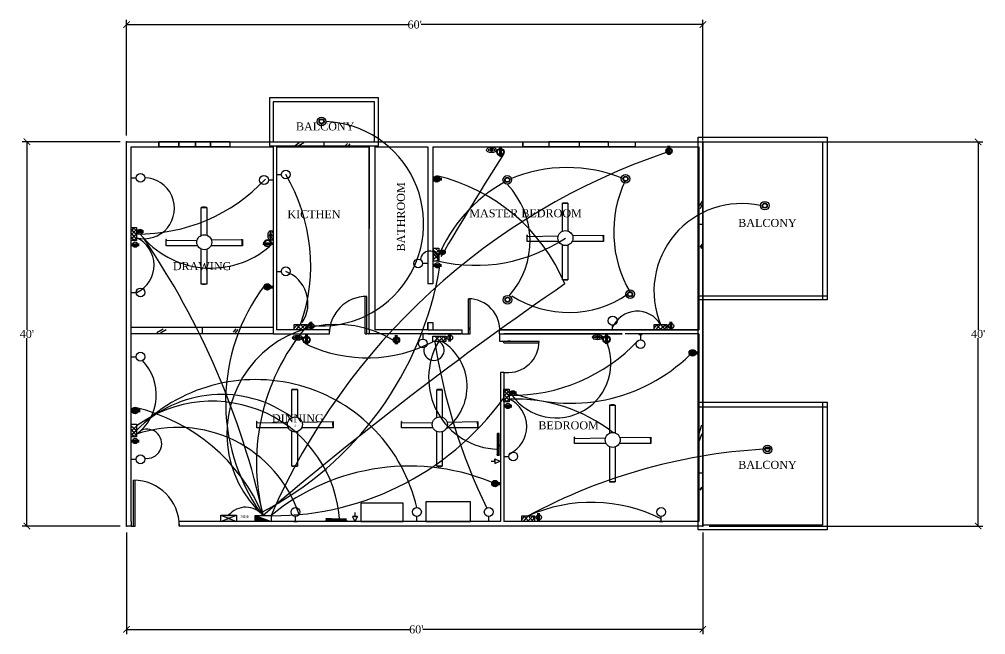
# Model space of a CAD drawing. Header units: inches. Extents: x -864 to 7238, y 1071 to 2315.
# Drawn here: x 4173 to 5380, y 1071 to 1840 of the extents above; entities that cross this region are included whole.
import ezdxf

# ---------------------------------------------------------------- set-up
doc = ezdxf.new("R2010")
doc.units = ezdxf.units.IN
for name, color, linetype in [('AC', 52, 'Continuous'), ('AS', 11, 'Continuous'), ('BP', 6, 'Continuous'), ('CL', 20, 'Continuous'), ('Door', 201, 'Continuous'), ('MDB', 1, 'Continuous'), ('MY ROOM', 131, 'Continuous'), ('PB', 170, 'Continuous'), ('PS', 22, 'Continuous'), ('QS', 20, 'Continuous'), ('SB', 5, 'Continuous'), ('SDB', 14, 'Continuous'), ('TL', 6, 'Continuous'), ('TS', 21, 'Continuous'), ('Wall', 2, 'Continuous'), ('Window', 90, 'Continuous'), ('WL', 130, 'Continuous')]:
    doc.layers.add(name, color=color, linetype=linetype)
doc.layers.add('Label', color=7, linetype='Continuous', plot=False)
doc.styles.get("Standard").update_dxf_attribs({"font": 'times.ttf'})
doc.dimstyles.new('ISO-25$0', dxfattribs={"dimtxt": 10, "dimasz": 8, "dimexe": 6, "dimexo": 8, "dimgap": 0.09, "dimtad": 0, "dimtih": 1, "dimtoh": 1, "dimdec": 0, "dimzin": 0, "dimlunit": 3, "dimtxsty": 'Standard', "dimblk": 'ARCHTICK', "dimcen": 5.09, "dimadec": 0, "dimazin": 0, "dimtfac": 1, "dimtdec": 0, "dimtmove": 0, "dimatfit": 3, "dimldrblk": 'ARCHTICK', "dimfxl": 1, "dimarcsym": 0})

# ---------------------------------------------------------------- blocks, each defined once
blk = doc.blocks.new('_ArchTick')
at = {"color": 0, "linetype": 'ByBlock', "const_width": 0.15}
blk.add_lwpolyline([(-0.5, -0.5), (0.5, 0.5)], dxfattribs=at)
blk = doc.blocks.new('*D71')
at = {"color": 0, "lineweight": -2}
for p, q in [((4306.7, 1694.8), (4306.7, 1839.3)), ((5026.7, 1688.6), (5026.7, 1839.3)), ((4306.7, 1833.3), (4658.5, 1833.3)), ((5026.7, 1833.3), (4674.9, 1833.3))]:
    blk.add_line(p, q, dxfattribs=at)
at = {"layer": 'Label', "color": 0}
for p in [(5026.7, 1833.3), (4306.7, 1686.8), (5026.7, 1680.6)]:
    blk.add_point(p, dxfattribs=at)
at = {"color": 0, "lineweight": -2, "xscale": 8, "yscale": 8, "zscale": 8, "rotation": 180}
blk.add_blockref('_ArchTick', (4306.7, 1833.3), dxfattribs=at)
at = {"color": 0, "lineweight": -2, "xscale": 8, "yscale": 8, "zscale": 8}
blk.add_blockref('_ArchTick', (5026.7, 1833.3), dxfattribs=at)
at = {"color": 0, "insert": (4666.7, 1833.3), "char_height": 10, "attachment_point": 5}
blk.add_mtext("60'", dxfattribs=at)
blk = doc.blocks.new('*D72')
at = {"color": 0, "lineweight": -2}
for p, q in [((4298.7, 1686.8), (4176.2, 1686.8)), ((4182.2, 1686.8), (4182.2, 1451.9)), ((4182.2, 1206.8), (4182.2, 1441.6)), ((4298.7, 1206.8), (4176.2, 1206.8))]:
    blk.add_line(p, q, dxfattribs=at)
at = {"layer": 'Label', "color": 0}
for p in [(4306.7, 1686.8), (4182.2, 1206.8), (4306.7, 1206.8)]:
    blk.add_point(p, dxfattribs=at)
at = {"color": 0, "lineweight": -2, "xscale": 8, "yscale": 8, "zscale": 8}
for p, rotation in [((4182.2, 1686.8), 90), ((4182.2, 1206.8), 270)]:
    blk.add_blockref('_ArchTick', p, dxfattribs=dict(at, rotation=rotation))
at = {"color": 0, "insert": (4182.2, 1446.8), "char_height": 10, "attachment_point": 5}
blk.add_mtext("40'", dxfattribs=at)
blk = doc.blocks.new('*D73')
at = {"color": 0, "lineweight": -2}
for p, q in [((4306.7, 1198.8), (4306.7, 1071.7)), ((5026.7, 1198.8), (5026.7, 1071.7)), ((4306.7, 1077.7), (4660.5, 1077.7)), ((5026.7, 1077.7), (4676.8, 1077.7))]:
    blk.add_line(p, q, dxfattribs=at)
at = {"layer": 'Label', "color": 0}
for p in [(4306.7, 1206.8), (5026.7, 1206.8), (5026.7, 1077.7)]:
    blk.add_point(p, dxfattribs=at)
at = {"color": 0, "lineweight": -2, "xscale": 8, "yscale": 8, "zscale": 8, "rotation": 180}
blk.add_blockref('_ArchTick', (4306.7, 1077.7), dxfattribs=at)
at = {"color": 0, "lineweight": -2, "xscale": 8, "yscale": 8, "zscale": 8}
blk.add_blockref('_ArchTick', (5026.7, 1077.7), dxfattribs=at)
at = {"color": 0, "insert": (4668.7, 1077.7), "char_height": 10, "attachment_point": 5}
blk.add_mtext("60'", dxfattribs=at)
blk = doc.blocks.new('*D74')
at = {"color": 0, "lineweight": -2}
for p, q in [((5034.7, 1686.8), (5376.6, 1686.8)), ((5370.6, 1686.8), (5370.6, 1451.9)), ((5370.6, 1206.8), (5370.6, 1441.6)), ((5034.7, 1206.8), (5376.6, 1206.8))]:
    blk.add_line(p, q, dxfattribs=at)
at = {"layer": 'Label', "color": 0}
for p in [(5026.7, 1686.8), (5026.7, 1206.8), (5370.6, 1206.8)]:
    blk.add_point(p, dxfattribs=at)
at = {"color": 0, "lineweight": -2, "xscale": 8, "yscale": 8, "zscale": 8}
for p, rotation in [((5370.6, 1686.8), 90), ((5370.6, 1206.8), 270)]:
    blk.add_blockref('_ArchTick', p, dxfattribs=dict(at, rotation=rotation))
at = {"color": 0, "insert": (5370.6, 1446.8), "char_height": 10, "attachment_point": 5}
blk.add_mtext("40'", dxfattribs=at)
blk = doc.blocks.new('Fan')
for points in [[(5689.8, 1561.8), (5689.8, 1596.7), (5696.7, 1596.7), (5696.7, 1562.1)], [(5685.3, 1548.9), (5645.9, 1548.9), (5645.9, 1555.2), (5684.5, 1555.8)], [(5702.5, 1556.2), (5741.2, 1556.8), (5741.2, 1548.9), (5701.9, 1548.9)], [(5696.7, 1544.4), (5696.7, 1501), (5689.8, 1501), (5689.8, 1544.6)]]:
    blk.add_lwpolyline(points)
blk.add_lwpolyline([(5645.9, 1556.8), (5645.5, 1556.8), (5645.5, 1553.5), (5645.9, 1553.5)], close=True)
blk.add_circle((5693.6, 1553.2), 9.38)
for start, end in [(85.9088, 94.0912), (170.4558, 174.4222), (360, 9.5303), (265.9088, 274.0912)]:
    blk.add_arc((5693.2, 1548.9), 48, start, end)

msp = doc.modelspace()

# ---------------------------------------------------------------- hatches: boundary and pattern name
at = {"layer": 'CL'}
h = msp.add_hatch(color=256, dxfattribs=at)
h.paths.add_polyline_path([(4553.4, 1712.3, 1), (4547.2, 1712.3, 1)])
h.paths.add_polyline_path([(4552.8, 1712.3, 1), (4547.8, 1712.3, 1)], flags=16)
h = msp.add_hatch(color=256, dxfattribs=at)
h.paths.add_polyline_path([(4785.5, 1639.2, 1), (4779.2, 1639.2, 1)])
h.paths.add_polyline_path([(4784.9, 1639.2, 1), (4779.8, 1639.2, 1)], flags=16)
h = msp.add_hatch(color=256, dxfattribs=at)
h.paths.add_polyline_path([(4927.1, 1640.6, 1), (4933.4, 1640.6, 1)])
h.paths.add_polyline_path([(4932.8, 1640.6, -1), (4927.7, 1640.6, -1)], flags=16)
h = msp.add_hatch(color=256, dxfattribs=at)
h.paths.add_polyline_path([(5107.2, 1607.1, 1), (5100.9, 1607.1, 1)])
h.paths.add_polyline_path([(5106.6, 1607.1, 1), (5101.5, 1607.1, 1)], flags=16)
h = msp.add_hatch(color=256, dxfattribs=at)
h.paths.add_polyline_path([(4938.9, 1496.4, 1), (4932.7, 1496.4, 1)])
h.paths.add_polyline_path([(4938.3, 1496.4, 1), (4933.3, 1496.4, 1)], flags=16)
h = msp.add_hatch(color=256, dxfattribs=at)
h.paths.add_polyline_path([(4785.8, 1489.6, 1), (4779.6, 1489.6, 1)])
h.paths.add_polyline_path([(4785.2, 1489.6, 1), (4780.2, 1489.6, 1)], flags=16)
h = msp.add_hatch(color=256, dxfattribs=at)
h.paths.add_polyline_path([(5104.1, 1302.6, 1), (5110.4, 1302.6, 1)])
h.paths.add_polyline_path([(5109.8, 1302.6, -1), (5104.7, 1302.6, -1)], flags=16)
at = {"layer": 'MDB'}
h = msp.add_hatch(color=256, dxfattribs=at)
h.paths.add_polyline_path([(4444.2, 1220.3), (4424.5, 1220.3), (4434.3, 1216.5)])
h.paths.add_polyline_path([(4434.3, 1216.5), (4424.5, 1212.7), (4444.2, 1212.7)])
at = {"layer": 'PB'}
h = msp.add_hatch(color=256, dxfattribs=at)
h.paths.add_polyline_path([(4320.7, 1575.7), (4319.3, 1575.7, 1), (4319.3, 1575.6), (4320.7, 1575.6, -0.008971)])
h.paths.add_polyline_path([(4320.5, 1574), (4319.3, 1574, 1), (4319.3, 1573.9), (4320.6, 1573.9, -0.008622)])
h.paths.add_polyline_path([(4326.3, 1575.7), (4320.7, 1575.7, 0.008971), (4320.7, 1575.6), (4326.4, 1575.6, 0.008971)])
h.paths.add_polyline_path([(4326.5, 1574), (4320.5, 1574, 0.008622), (4320.6, 1573.9), (4326.4, 1573.9, 0.008622)])
h.paths.add_polyline_path([(4328.1, 1575.7), (4326.3, 1575.7, -0.008971), (4326.4, 1575.6), (4328.1, 1575.6, 1)])
h.paths.add_polyline_path([(4328.1, 1574), (4326.5, 1574, -0.008622), (4326.4, 1573.9), (4328.1, 1573.9, 1)])
h = msp.add_hatch(color=256, dxfattribs=at)
h.paths.add_polyline_path([(4698.3, 1549.9), (4696.9, 1549.9, 1), (4696.9, 1549.8), (4698.3, 1549.8, -0.008971)])
h.paths.add_polyline_path([(4698.2, 1548.2), (4696.9, 1548.2, 1), (4696.9, 1548.1), (4698.2, 1548.1, -0.008622)])
h.paths.add_polyline_path([(4704, 1549.9), (4698.3, 1549.9, 0.008971), (4698.3, 1549.8), (4704, 1549.8, 0.008971)])
h.paths.add_polyline_path([(4704.1, 1548.2), (4698.2, 1548.2, 0.008622), (4698.2, 1548.1), (4704.1, 1548.1, 0.008622)])
h.paths.add_polyline_path([(4705.7, 1549.9), (4704, 1549.9, -0.008971), (4704, 1549.8), (4705.7, 1549.8, 1)])
h.paths.add_polyline_path([(4705.7, 1548.2), (4704.1, 1548.2, -0.008622), (4704.1, 1548.1), (4705.7, 1548.1, 1)])
h = msp.add_hatch(color=256, dxfattribs=at)
h.paths.add_polyline_path([(4786.4, 1374.1), (4784.9, 1374.1, 1), (4784.9, 1374), (4786.3, 1374, -0.008971)])
h.paths.add_polyline_path([(4786.2, 1372.4), (4784.9, 1372.4, 1), (4784.9, 1372.3), (4786.2, 1372.3, -0.008622)])
h.paths.add_polyline_path([(4792, 1374.1), (4786.4, 1374.1, 0.008971), (4786.3, 1374), (4792, 1374, 0.008971)])
h.paths.add_polyline_path([(4792.1, 1372.4), (4786.2, 1372.4, 0.008622), (4786.2, 1372.3), (4792.1, 1372.3, 0.008622)])
h.paths.add_polyline_path([(4793.8, 1374.1), (4792, 1374.1, -0.008971), (4792, 1374), (4793.8, 1374, 1)])
h.paths.add_polyline_path([(4793.8, 1372.4), (4792.1, 1372.4, -0.008622), (4792.1, 1372.3), (4793.8, 1372.3, 1)])
at = {"layer": 'PS'}
h = msp.add_hatch(color=256, dxfattribs=at)
h.paths.add_polyline_path([(4774.6, 1669.5), (4774.6, 1667.9), (4775, 1667.9), (4775, 1669.5, -0.02234)])
h.paths.add_polyline_path([(4774.6, 1669.9), (4774.6, 1669.5, 0.02234), (4775, 1669.5), (4775, 1670, -0.024593)])
h.paths.add_polyline_path([(4774.6, 1670.3), (4774.6, 1669.9, 0.024593), (4775, 1670), (4775, 1670.4, -0.027368)])
h.paths.add_polyline_path([(4774.6, 1677.7), (4774.6, 1670.3, 0.027368), (4775, 1670.4), (4775, 1677.6, 0.027368)])
h.paths.add_polyline_path([(4774.6, 1678.1), (4774.6, 1677.7, -0.027368), (4775, 1677.6), (4775, 1678, 0.024593)])
h.paths.add_polyline_path([(4774.6, 1678.5), (4774.6, 1678.1, -0.024593), (4775, 1678), (4775, 1678.4, 0.02234)])
h.paths.add_polyline_path([(4774.6, 1680.3), (4774.6, 1678.5, -0.02234), (4775, 1678.4), (4775, 1680.3)])
h = msp.add_hatch(color=256, dxfattribs=at)
h.paths.add_polyline_path([(4478.6, 1559.4), (4477, 1559.4), (4477, 1559), (4478.7, 1559, -0.02234)])
h.paths.add_polyline_path([(4479, 1559.4), (4478.6, 1559.4, 0.02234), (4478.7, 1559), (4479.1, 1559, -0.024593)])
h.paths.add_polyline_path([(4479.4, 1559.4), (4479, 1559.4, 0.024593), (4479.1, 1559), (4479.5, 1559, -0.027368)])
h.paths.add_polyline_path([(4486.8, 1559.4), (4479.4, 1559.4, 0.027368), (4479.5, 1559), (4486.7, 1559, 0.027368)])
h.paths.add_polyline_path([(4487.2, 1559.4), (4486.8, 1559.4, -0.027368), (4486.7, 1559), (4487.2, 1559, 0.024593)])
h.paths.add_polyline_path([(4487.7, 1559.4), (4487.2, 1559.4, -0.024593), (4487.2, 1559), (4487.6, 1559, 0.02234)])
h.paths.add_polyline_path([(4489.4, 1559.4), (4487.7, 1559.4, -0.02234), (4487.6, 1559), (4489.4, 1559)])
h = msp.add_hatch(color=256, dxfattribs=at)
h.paths.add_polyline_path([(4532.2, 1434.9), (4532.2, 1433.3), (4532.6, 1433.3), (4532.6, 1435, -0.02234)])
h.paths.add_polyline_path([(4532.2, 1435.4), (4532.2, 1434.9, 0.02234), (4532.6, 1435), (4532.6, 1435.4, -0.024593)])
h.paths.add_polyline_path([(4532.2, 1435.8), (4532.2, 1435.4, 0.024593), (4532.6, 1435.4), (4532.6, 1435.9, -0.027368)])
h.paths.add_polyline_path([(4532.2, 1443.2), (4532.2, 1435.8, 0.027368), (4532.6, 1435.9), (4532.6, 1443.1, 0.027368)])
h.paths.add_polyline_path([(4532.2, 1443.6), (4532.2, 1443.2, -0.027368), (4532.6, 1443.1), (4532.6, 1443.5, 0.024593)])
h.paths.add_polyline_path([(4532.2, 1444), (4532.2, 1443.6, -0.024593), (4532.6, 1443.5), (4532.6, 1443.9, 0.02234)])
h.paths.add_polyline_path([(4532.2, 1445.8), (4532.2, 1444, -0.02234), (4532.6, 1443.9), (4532.6, 1445.8)])
h = msp.add_hatch(color=256, dxfattribs=at)
h.paths.add_polyline_path([(4907, 1435.6), (4907, 1434), (4907.4, 1434), (4907.4, 1435.7, -0.02234)])
h.paths.add_polyline_path([(4907, 1436), (4907, 1435.6, 0.02234), (4907.4, 1435.7), (4907.4, 1436.1, -0.024593)])
h.paths.add_polyline_path([(4907, 1436.4), (4907, 1436, 0.024593), (4907.4, 1436.1), (4907.4, 1436.5, -0.027368)])
h.paths.add_polyline_path([(4907, 1443.8), (4907, 1436.4, 0.027368), (4907.4, 1436.5), (4907.4, 1443.7, 0.027368)])
h.paths.add_polyline_path([(4907, 1444.2), (4907, 1443.8, -0.027368), (4907.4, 1443.7), (4907.4, 1444.1, 0.024593)])
h.paths.add_polyline_path([(4907, 1444.6), (4907, 1444.2, -0.024593), (4907.4, 1444.1), (4907.4, 1444.5, 0.02234)])
h.paths.add_polyline_path([(4907, 1446.4), (4907, 1444.6, -0.02234), (4907.4, 1444.5), (4907.4, 1446.4)])
at = {"layer": 'SDB'}
h = msp.add_hatch(dxfattribs=at)
h.set_pattern_fill('ANSI31', color=256, style=0)
h.set_pattern_definition([(45, (4262.11449, 1072.06033), (-0.08838835, 0.08838835), [])])
h.paths.add_polyline_path([(4487.3, 1212.7), (4467.6, 1220), (4467.6, 1212.7)])
at = {"layer": 'TL'}
h = msp.add_hatch(color=256, dxfattribs=at)
h.paths.add_polyline_path([(4770.3, 1321.5), (4770.3, 1321.3), (4772.1, 1321.3), (4772.1, 1321.5)], flags=17)
h.paths.add_polyline_path([(4770.1, 1322.3), (4770.1, 1321.3), (4770.3, 1321.3), (4770.3, 1322.1), (4772.1, 1322.1), (4772.1, 1321.3), (4772.3, 1321.3), (4772.3, 1322.3)])
h.paths.add_polyline_path([(4770.1, 1296.2), (4770.1, 1295.9), (4772.1, 1295.9), (4772.1, 1296.2)])
h.paths.add_polyline_path([(4769.9, 1296.2), (4769.9, 1295.2), (4772.3, 1295.2), (4772.3, 1296.2), (4772.1, 1296.2), (4772.1, 1295.4), (4770.1, 1295.4), (4770.1, 1296.2)])
for points in [[(4769.9, 1322.3), (4769.9, 1321.3), (4770.1, 1321.3), (4770.1, 1321.3), (4770.3, 1321.3), (4770.3, 1322.1), (4772.1, 1322.1), (4772.1, 1321.3), (4772.3, 1321.3), (4772.3, 1322.3), (4770.1, 1322.3)], [(4772.3, 1307.7), (4772.3, 1307.4), (4773, 1307.4, 1), (4773, 1307.7), (4773, 1307.7)], [(4567.7, 1213.6), (4567.4, 1213.6), (4567.4, 1212.9, 1), (4567.7, 1212.9), (4567.7, 1212.9)]]:
    msp.add_hatch(color=256, dxfattribs=at).paths.add_polyline_path(points)
h = msp.add_hatch(color=256, dxfattribs=at)
h.paths.add_polyline_path([(4771.9, 1321.3), (4771.9, 1296.2), (4772.3, 1296.2), (4772.3, 1321.3)])
h.paths.add_polyline_path([(4770.9, 1321.3), (4770.9, 1296.2), (4771.1, 1296.2), (4771.2, 1321.3)])
h.paths.add_polyline_path([(4770.1, 1321.3), (4770.2, 1296.2), (4770.3, 1296.2), (4770.3, 1321.3)])
h = msp.add_hatch(color=256, dxfattribs=at)
h.paths.add_polyline_path([(4581.4, 1214.1), (4556.2, 1214.1), (4556.2, 1213.6), (4581.4, 1213.6)])
h.paths.add_polyline_path([(4581.4, 1215.1), (4556.2, 1215.1), (4556.2, 1214.8), (4581.4, 1214.7)])
h.paths.add_polyline_path([(4581.4, 1215.9), (4556.2, 1215.8), (4556.2, 1215.6), (4581.4, 1215.6)])

# ---------------------------------------------------------------- linework, layer by layer
for p, q in [((4610, 1446.8), (4607, 1446.8)), ((4772.7, 1446.8), (4772.7, 1437.6)), ((4772.7, 1437.6), (4778.1, 1437.6)), ((4773.3, 1446.8), (4780.3, 1446.8))]:
    msp.add_line(p, q)
at = {"layer": 'AC'}
for p, q in [((4983.2, 1670.5), (4983.2, 1681.7)), ((4984.4, 1670.5), (4984.4, 1681.7)), ((4985.5, 1670.5), (4985.5, 1681.7)), ((4983.2, 1672.9), (4983.2, 1670.5)), ((4984.4, 1675.4), (4984.4, 1670.5)), ((4985.5, 1672.9), (4985.5, 1670.5)), ((4689.3, 1641.6), (4700.5, 1641.6)), ((4694.2, 1640.4), (4689.3, 1640.4)), ((4689.3, 1640.4), (4700.5, 1640.4)), ((4689.3, 1639.3), (4700.5, 1639.3)), ((4477.8, 1506.7), (4489, 1506.7)), ((4482.7, 1505.6), (4477.8, 1505.6)), ((4477.8, 1505.6), (4489, 1505.6)), ((4477.8, 1504.4), (4489, 1504.4)), ((4642.7, 1434.2), (4642.7, 1445.5)), ((4642.7, 1436.7), (4642.7, 1434.2)), ((4643.9, 1434.2), (4643.9, 1445.5)), ((4643.9, 1439.2), (4643.9, 1434.2)), ((4645, 1434.2), (4645, 1445.5)), ((4645, 1436.6), (4645, 1434.2)), ((5011.3, 1424.3), (5008.9, 1424.3)), ((5008.9, 1424.3), (5020.1, 1424.3)), ((5013.8, 1423.2), (5008.9, 1423.2)), ((5008.9, 1423.2), (5020.1, 1423.2)), ((5011.3, 1422), (5008.9, 1422)), ((5008.9, 1422), (5020.1, 1422)), ((4314.8, 1352.3), (4312.4, 1352.3)), ((4312.4, 1352.3), (4323.6, 1352.3)), ((4317.3, 1351.1), (4312.4, 1351.1)), ((4312.4, 1351.1), (4323.6, 1351.1)), ((4314.8, 1350), (4312.4, 1350)), ((4312.4, 1350), (4323.6, 1350)), ((4764.6, 1261.1), (4762.2, 1261.1)), ((4762.2, 1261.1), (4773.4, 1261.1)), ((4767.1, 1259.9), (4762.2, 1259.9)), ((4762.2, 1259.9), (4773.4, 1259.9)), ((4764.6, 1258.8), (4762.2, 1258.8)), ((4762.2, 1258.8), (4773.4, 1258.8))]:
    msp.add_line(p, q, dxfattribs=at)
for centre, radius in [((4984.4, 1675.4), 3.98), ((4984.4, 1675.4), 3.58), ((4984.4, 1675.4), 2.78), ((4694.2, 1640.4), 3.98), ((4694.2, 1640.4), 3.58), ((4694.2, 1640.4), 2.78), ((4482.7, 1505.6), 3.98), ((4482.7, 1505.6), 3.58), ((4482.7, 1505.6), 2.78), ((4643.9, 1439.2), 3.98), ((4643.9, 1439.2), 3.58), ((4643.9, 1439.2), 2.78), ((5013.8, 1423.2), 3.98), ((5013.8, 1423.2), 3.58), ((5013.8, 1423.2), 2.78), ((4317.3, 1351.1), 3.98), ((4317.3, 1351.1), 3.58), ((4317.3, 1351.1), 2.78), ((4767.1, 1259.9), 3.98), ((4767.1, 1259.9), 3.58), ((4767.1, 1259.9), 2.78)]:
    msp.add_circle(centre, radius, dxfattribs=at)
at = {"layer": 'AS'}
for p, q in [((4760.8, 1678.4), (4760.8, 1675)), ((4762.7, 1679), (4762.7, 1674.5)), ((4764.5, 1678.4), (4764.5, 1675)), ((4759, 1677.7), (4759, 1675.6)), ((4766.5, 1677.7), (4766.5, 1675.6)), ((4486.8, 1569.8), (4484.5, 1569.8)), ((4484.5, 1569.8), (4489, 1569.8)), ((4486.8, 1571.6), (4485.1, 1571.6)), ((4485.1, 1571.6), (4488.5, 1571.6)), ((4486.8, 1573.5), (4485.8, 1573.5)), ((4485.8, 1573.5), (4487.9, 1573.5)), ((4486.8, 1563.4), (4486.8, 1576.1)), ((4486.8, 1567.9), (4485.1, 1567.9)), ((4485.1, 1567.9), (4488.5, 1567.9)), ((4486.8, 1566), (4485.8, 1566)), ((4485.8, 1566), (4487.9, 1566)), ((4514, 1442.1), (4526.7, 1442.1)), ((4516.6, 1442.1), (4516.6, 1443.2)), ((4516.6, 1443.2), (4516.6, 1441.1)), ((4518.4, 1442.1), (4518.4, 1443.9)), ((4518.4, 1443.9), (4518.4, 1440.4)), ((4520.3, 1442.1), (4520.3, 1444.5)), ((4520.3, 1444.5), (4520.3, 1440)), ((4522.2, 1442.1), (4522.2, 1443.9)), ((4522.2, 1443.9), (4522.2, 1440.4)), ((4524.1, 1442.1), (4524.1, 1443.2)), ((4524.1, 1443.2), (4524.1, 1441.1)), ((4888.8, 1442.7), (4901.5, 1442.7)), ((4891.5, 1442.7), (4891.5, 1443.8)), ((4891.5, 1443.8), (4891.5, 1441.7)), ((4893.3, 1442.7), (4893.3, 1444.5)), ((4893.3, 1444.5), (4893.3, 1441.1)), ((4895.2, 1442.7), (4895.2, 1445.1)), ((4895.2, 1445.1), (4895.2, 1440.6)), ((4897, 1442.7), (4897, 1444.5)), ((4897, 1444.5), (4897, 1441.1)), ((4898.9, 1442.7), (4898.9, 1443.8)), ((4898.9, 1443.8), (4898.9, 1441.7))]:
    msp.add_line(p, q, dxfattribs=at)
for centre, major_axis in [((4762.7, 1676.6), (-6.38, 0)), ((4486.8, 1569.8), (0, -6.38)), ((4520.3, 1442.1), (-6.38, 0)), ((4895.2, 1442.7), (-6.38, 0))]:
    msp.add_ellipse(centre, major_axis=major_axis, ratio=0.505636, dxfattribs=at)
at = {"layer": 'CL'}
for centre, radius in [((4550.3, 1712.3), 5.38), ((4550.3, 1712.3), 3.15), ((4550.3, 1712.3), 2.55), ((4782.4, 1639.2), 5.38), ((4782.4, 1639.2), 3.15), ((4930.2, 1640.6), 5.38), ((4930.2, 1640.6), 3.15), ((4930.2, 1640.6), 2.55), ((4782.4, 1639.2), 2.55), ((5104.1, 1607.1), 5.38), ((5104.1, 1607.1), 3.15), ((5104.1, 1607.1), 2.55), ((4935.8, 1496.4), 5.38), ((4935.8, 1496.4), 3.15), ((4935.8, 1496.4), 2.55), ((4782.7, 1489.6), 5.38), ((4782.7, 1489.6), 3.15), ((4782.7, 1489.6), 2.55), ((5107.3, 1302.6), 5.38), ((5107.3, 1302.6), 3.15), ((5107.3, 1302.6), 2.55)]:
    msp.add_circle(centre, radius, dxfattribs=at)
at = {"layer": 'Door'}
for p, q in [((4605, 1446.8), (4605, 1493.7)), ((4607, 1446.8), (4607, 1493.7)), ((4733.9, 1446.8), (4733.9, 1490.7)), ((4735.9, 1454.8), (4735.9, 1490.7)), ((4560.4, 1446.8), (4560.4, 1451.8)), ((4733.9, 1454.8), (4733.9, 1451.8)), ((4735.9, 1446.8), (4735.9, 1454.8)), ((4605, 1446.8), (4607, 1446.8)), ((4725.9, 1446.8), (4735.9, 1446.8)), ((4778.1, 1437.6), (4822, 1437.6)), ((4778.1, 1435.6), (4786.1, 1435.6)), ((4786.1, 1435.6), (4822, 1435.6)), ((4315.4, 1206.8), (4315.4, 1264.1)), ((4317.4, 1206.8), (4317.4, 1264)), ((4372.4, 1206.8), (4372.4, 1212.7)), ((4372.4, 1212.7), (4372.4, 1212.7)), ((4312.4, 1206.8), (4315.4, 1206.8)), ((4315.4, 1206.8), (4317.4, 1206.8))]:
    msp.add_line(p, q, dxfattribs=at)
for points in [[(4599.5, 1212.7), (4652.2, 1212.7), (4652.2, 1235.5), (4599.5, 1235.5)], [(4680.8, 1212.7), (4736.4, 1212.7), (4736.4, 1236.9), (4680.8, 1236.9)]]:
    msp.add_lwpolyline(points, close=True, dxfattribs=at)
for centre, radius, start, end in [((4550.1, 1584.6), 127.8, 260.4662, 87.5132), ((5246.9, 888.3), 828.9, 108.712, 156.4115), ((8981.3, -984.5), 4972.4, 147.7133, 149.4415), ((4857.3, 1472.1), 182.6, 67.327, 113.1695), ((4328.5, 1603.8), 38.1, 255.8272, 88.4056), ((4314.4, 1532.3), 222.4, 340.6265, 30.7279), ((4641.6, 1419.7), 230.8, 22.8479, 76.8316), ((4321.3, 1789.9), 218.3, 269.4497, 316.7042), ((4869.6, 1472.6), 187.2, 119.2502, 157.8603), ((4707.9, 1562.7), 102.9, 318.4517, 43.6785), ((5064.6, 1574.4), 149.3, 154.7445, 210.345), ((5075.2, 1500.1), 109.6, 77.5907, 202.2686), ((4412, 1642.2), 113.1, 218.6138, 310.615), ((4303.4, 1532.7), 37.7, 295.7066, 65.1521), ((3505.6, 1006.3), 995.1, 12.3966, 34.204), ((4742.8, 1733.9), 201.4, 256.8223, 303.8517), ((4685.5, 1538.7), 11.7, 11.7558, 175.3573), ((4278, 1601.4), 426, 297.4328, 350.5317), ((4490.8, 1484.9), 42.6, 326.3527, 69.744), ((7461.3, -2276.7), 4596.8, 124.5517, 130.476), ((4672.1, 1361.9), 241.6, 143.0301, 215.0186), ((4607, 1446.8), 47, 90, 180), ((4733.9, 1451.8), 39, 355.9116, 90), ((4858.9, 1604.9), 131.2, 237.3435, 304.2066), ((4944.8, 1441.9), 33.4, 29.8458, 157.3492), ((4732.3, 1285.9), 263.3, 138.0981, 194.5121), ((4569.1, 1321.8), 137, 58.8932, 228.0218), ((4607.2, 1595.1), 178.1, 245.2526, 297.5262), ((4690.7, 1426.4), 12.7, 164.8479, 57.6373), ((4773.3, 1391.9), 89.2, 149.5444, 267.9458), ((5414.5, 1549.4), 731.4, 188.8273, 205.9468), ((4666, 1381.3), 66.2, 306.8067, 57.4909), ((4783.1, 1437.6), 39, 265.9116, 0), ((4787, 1588.3), 218.3, 269.4497, 316.7042), ((4843.6, 1410.1), 68.2, 210.4678, 20.5045), ((4282.5, 1370.8), 61.4, 306.6917, 44.0006), ((4861.4, 1574.2), 214, 249.2972, 314.195), ((4468.2, 1183.2), 206.6, 13.072, 136.1452), ((4425.5, 1223.3), 148, 53.6118, 135.8767), ((4489.9, 1575.2), 355.5, 267.9845, 324.0117), ((4793.3, 1169.6), 195.8, 51.9229, 92.4513), ((4769, 1331.1), 37.7, 295.7066, 65.1521), ((4264.8, 1130.3), 230.8, 22.8479, 76.8316), ((4413.7, 1203.1), 159.7, 3.4576, 126.2863), ((4370.7, 1170.2), 159.9, 18.5898, 108.7898), ((4332.3, 1309.6), 18.3, 260.9218, 114.1394), ((5143.4, 598), 706, 92.5026, 118.3198), ((4660.1, 1008.9), 272.8, 66.3292, 129.321), ((4315.4, 1206.8), 57.3, 0, 90), ((4887.6, 1042.4), 194, 63.3327, 114.0771), ((4455.7, 1202.6), 27.8, 38.7254, 140.407)]:
    msp.add_arc(centre, radius, start, end, dxfattribs=at)
at = {"layer": 'MDB'}
for p, q in [((4424.5, 1220.3), (4444.2, 1212.7)), ((4424.5, 1212.7), (4444.2, 1220.3))]:
    msp.add_line(p, q, dxfattribs=at)
msp.add_lwpolyline([(4424.5, 1220.3), (4444.2, 1220.3), (4444.2, 1212.7), (4424.5, 1212.7)], close=True, dxfattribs=at)
at = {"layer": 'MY ROOM'}
for p, q in [((5026.7, 1686.8), (5026.7, 1206.8)), ((4778.1, 1446.8), (4925.7, 1446.8)), ((4925.7, 1446.8), (4778.1, 1446.8)), ((4925.7, 1446.8), (4778.1, 1446.8)), ((4778.1, 1435.6), (4778.1, 1437.6)), ((4786.1, 1437.6), (4783.1, 1437.6)), ((5021.8, 1446.8), (4929.8, 1446.8)), ((5021.8, 1446.8), (4929.8, 1446.8)), ((5021.8, 1446.8), (5021.8, 1212.7)), ((4778.1, 1435.6), (4778.1, 1435.6)), ((4773.9, 1398.8), (4773.9, 1212.7)), ((4778.1, 1398.8), (4778.1, 1212.7)), ((4778.1, 1398.8), (4778.1, 1397.6)), ((4778.1, 1398.8), (4783.1, 1398.8)), ((5020.7, 1355.6), (5182, 1355.6)), ((5021.8, 1361.8), (5182, 1361.8)), ((5024.9, 1332.7), (5021.8, 1322)), ((5025.4, 1322), (5021.8, 1312.5)), ((5021.1, 1273.2), (5027.2, 1273.2)), ((5023.2, 1252.7), (5025.7, 1255.6)), ((5023.4, 1251.6), (5026.1, 1254.8)), ((5021.8, 1212.7), (4778.1, 1212.7))]:
    msp.add_line(p, q, dxfattribs=at)
for points in [[(5182, 1360.4), (5182, 1202.1), (5020.7, 1202.1), (5020.7, 1692.8), (5182, 1692.8), (5182, 1489.5)], [(5176, 1360.4), (5176, 1208.1), (5026.7, 1208.1), (5026.7, 1686.8), (5176, 1686.8), (5176, 1489.5)]]:
    msp.add_lwpolyline(points, dxfattribs=at)
at = {"layer": 'PB'}
for p, q in [((4320.7, 1575.7), (4319.3, 1575.7)), ((4319.3, 1575.7), (4328.1, 1575.7)), ((4328.1, 1575.6), (4319.3, 1575.6)), ((4320.7, 1574), (4319.3, 1574)), ((4319.3, 1574), (4328.1, 1574)), ((4328.1, 1573.9), (4319.3, 1573.9)), ((4698.3, 1549.9), (4696.9, 1549.9)), ((4696.9, 1549.9), (4705.7, 1549.9)), ((4705.7, 1549.8), (4696.9, 1549.8)), ((4698.3, 1548.2), (4696.9, 1548.2)), ((4696.9, 1548.2), (4705.7, 1548.2)), ((4705.7, 1548.1), (4696.9, 1548.1)), ((4786.4, 1374.1), (4784.9, 1374.1)), ((4784.9, 1374.1), (4793.8, 1374.1)), ((4793.8, 1374), (4784.9, 1374)), ((4786.4, 1372.4), (4784.9, 1372.4)), ((4784.9, 1372.4), (4793.8, 1372.4)), ((4793.8, 1372.3), (4784.9, 1372.3)), ((4793.8, 1374.1), (4793.8, 1374.1)), ((4793.8, 1372.4), (4793.8, 1372.4))]:
    msp.add_line(p, q, dxfattribs=at)
for centre in [(4323.5, 1574.6), (4701.2, 1548.8), (4789.2, 1373)]:
    msp.add_circle(centre, 3.02, dxfattribs=at)
for centre in [(4793.8, 1374.1), (4793.8, 1372.4)]:
    msp.add_arc(centre, 0.0508, 270, 90, dxfattribs=at)
at = {"layer": 'QS'}
for p, q in [((4312.4, 1559.5), (4322.5, 1559.5)), ((4317.5, 1558.4), (4312.4, 1558.4)), ((4312.4, 1558.4), (4322.5, 1558.4)), ((4312.4, 1557.5), (4322.5, 1557.5)), ((4690.1, 1533.6), (4700.1, 1533.6)), ((4690.1, 1532.5), (4700.1, 1532.5)), ((4690.1, 1531.6), (4700.1, 1531.6)), ((4536.4, 1451.8), (4536.4, 1461.8)), ((4537.5, 1451.8), (4537.5, 1461.8)), ((4538.4, 1451.8), (4538.4, 1461.8)), ((4985.9, 1451.8), (4985.9, 1461.8)), ((4987, 1451.8), (4987, 1461.8)), ((4987.9, 1451.8), (4987.9, 1461.8)), ((4537.5, 1456.8), (4537.5, 1451.8)), ((4987, 1456.8), (4987, 1451.8)), ((4709.6, 1437.2), (4709.6, 1447.2)), ((4710.7, 1437.2), (4710.7, 1447.2)), ((4710.7, 1442.2), (4710.7, 1437.2)), ((4711.6, 1437.2), (4711.6, 1447.2)), ((4780.1, 1357.9), (4778.1, 1357.9)), ((4778.1, 1357.9), (4788.1, 1357.9)), ((4783.2, 1356.8), (4778.1, 1356.8)), ((4778.1, 1356.8), (4788.1, 1356.8)), ((4780, 1355.9), (4778.1, 1355.9)), ((4778.1, 1355.9), (4788.1, 1355.9)), ((4312.4, 1314.2), (4322.5, 1314.2)), ((4317.5, 1313.1), (4312.4, 1313.1)), ((4312.4, 1313.1), (4322.5, 1313.1)), ((4312.4, 1312.2), (4322.5, 1312.2)), ((4820.7, 1212.7), (4820.7, 1222.8)), ((4821.8, 1212.7), (4821.8, 1222.8)), ((4822.7, 1212.7), (4822.7, 1222.8)), ((4821.8, 1217.8), (4821.8, 1212.7))]:
    msp.add_line(p, q, dxfattribs=at)
for centre in [(4317.5, 1558.4), (4695.1, 1532.5), (4537.5, 1456.8), (4987, 1456.8), (4710.7, 1442.2), (4783.2, 1356.8), (4317.5, 1313.1), (4821.8, 1217.8)]:
    msp.add_circle(centre, 3.29, dxfattribs=at)
at = {"layer": 'SB'}
for p, q in [((4315.8, 1579.6), (4312.4, 1575.4)), ((4312.4, 1577.3), (4319.2, 1571.6)), ((4319.2, 1577.1), (4312.4, 1570.6)), ((4312.4, 1572.6), (4318.5, 1566.2)), ((4319.2, 1571.6), (4312.4, 1565.5)), ((4314.5, 1579.6), (4319.2, 1575.7)), ((4312.4, 1567.5), (4316.9, 1563.6)), ((4319.2, 1566.9), (4315.8, 1563.6)), ((4690.1, 1551.5), (4696.9, 1545.8)), ((4696.9, 1551.3), (4690.1, 1544.8)), ((4690.1, 1546.8), (4696.2, 1540.4)), ((4696.9, 1545.8), (4690.1, 1539.7)), ((4692.2, 1553.8), (4696.9, 1549.9)), ((4696.9, 1541.1), (4693.5, 1537.8)), ((4516.2, 1453.9), (4520.2, 1458.5)), ((4518.5, 1451.8), (4524.2, 1458.5)), ((4518.7, 1458.5), (4525.2, 1451.8)), ((4523.2, 1451.8), (4529.6, 1457.9)), ((4524.2, 1458.5), (4530.3, 1451.8)), ((4528.4, 1451.8), (4532.2, 1456.2)), ((4529, 1458.5), (4532.2, 1455.1)), ((4965.8, 1453.9), (4969.7, 1458.5)), ((4968.1, 1451.8), (4973.7, 1458.5)), ((4968.2, 1458.5), (4974.8, 1451.8)), ((4972.7, 1451.8), (4979.1, 1457.9)), ((4973.7, 1458.5), (4979.8, 1451.8)), ((4977.9, 1451.8), (4981.7, 1456.2)), ((4978.5, 1458.5), (4981.7, 1455.1)), ((4691.8, 1437.2), (4697.4, 1443.9)), ((4691.9, 1443.9), (4698.5, 1437.2)), ((4696.4, 1437.2), (4702.8, 1443.3)), ((4697.4, 1443.9), (4703.5, 1437.2)), ((4701.6, 1437.2), (4705.4, 1441.6)), ((4702.2, 1443.9), (4705.4, 1440.5)), ((4781.5, 1378), (4778.1, 1373.8)), ((4780.2, 1378), (4784.9, 1374.1)), ((4778.1, 1375.7), (4784.9, 1370)), ((4784.9, 1375.5), (4778.1, 1369)), ((4778.1, 1371), (4784.2, 1364.6)), ((4784.9, 1370), (4778.1, 1363.9)), ((4778.1, 1365.9), (4782.6, 1362.1)), ((4784.9, 1365.3), (4781.5, 1362.1)), ((4312.4, 1332), (4319.2, 1326.3)), ((4319.2, 1331.8), (4312.4, 1325.3)), ((4312.4, 1327.4), (4318.5, 1320.9)), ((4319.2, 1326.3), (4312.4, 1320.2)), ((4312.4, 1322.2), (4316.9, 1318.4)), ((4319.2, 1321.6), (4315.8, 1318.4)), ((4800.5, 1214.8), (4804.5, 1219.5)), ((4802.8, 1212.7), (4808.5, 1219.5)), ((4803, 1219.5), (4809.5, 1212.7)), ((4808.5, 1219.5), (4814.6, 1212.7)), ((4813.3, 1219.5), (4816.5, 1216.1)), ((4807.5, 1212.7), (4813.9, 1218.8)), ((4812.7, 1212.7), (4816.5, 1217.2))]:
    msp.add_line(p, q, dxfattribs=at)
for points in [[(4319.2, 1579.6), (4319.2, 1563.6), (4312.4, 1563.6), (4312.4, 1579.6)], [(4696.9, 1553.8), (4696.9, 1537.8), (4690.1, 1537.8), (4690.1, 1553.8)], [(4516.2, 1458.5), (4532.2, 1458.5), (4532.2, 1451.8), (4516.2, 1451.8)], [(4965.8, 1458.5), (4981.7, 1458.5), (4981.7, 1451.8), (4965.8, 1451.8)], [(4689.5, 1443.9), (4705.4, 1443.9), (4705.4, 1437.2), (4689.5, 1437.2)], [(4784.9, 1378), (4784.9, 1362.1), (4778.1, 1362.1), (4778.1, 1378)], [(4319.2, 1334.3), (4319.2, 1318.4), (4312.4, 1318.4), (4312.4, 1334.3)], [(4800.5, 1219.5), (4816.5, 1219.5), (4816.5, 1212.7), (4800.5, 1212.7)]]:
    msp.add_lwpolyline(points, close=True, dxfattribs=at)
at = {"layer": 'SDB', "color": 22}
for p, q in [((4773.2, 1668.4), (4773.2, 1680.3)), ((4774.6, 1667.9), (4774.6, 1680.3)), ((4775, 1667.9), (4775, 1680.3)), ((4477, 1559.4), (4489.4, 1559.4)), ((4478.7, 1559), (4477, 1559)), ((4477, 1559), (4489.4, 1559)), ((4478.6, 1560.8), (4477.5, 1560.8)), ((4477.5, 1560.8), (4489.4, 1560.8)), ((4530.8, 1433.9), (4530.8, 1445.8)), ((4532.2, 1433.3), (4532.2, 1445.8)), ((4532.6, 1433.3), (4532.6, 1445.8)), ((4905.7, 1434.5), (4905.7, 1446.4)), ((4907, 1434), (4907, 1446.4)), ((4907.4, 1434), (4907.4, 1446.4)), ((4530.8, 1434.9), (4530.8, 1433.9)), ((4532.6, 1435), (4532.6, 1433.3)), ((4905.7, 1435.6), (4905.7, 1434.5)), ((4907.4, 1435.7), (4907.4, 1434))]:
    msp.add_line(p, q, dxfattribs=at)
at = {"layer": 'SDB'}
for p, q in [((4907, 1434), (4907.4, 1434)), ((4467.6, 1220), (4487.3, 1212.7))]:
    msp.add_line(p, q, dxfattribs=at)
msp.add_lwpolyline([(4467.6, 1220), (4487.3, 1220), (4487.3, 1212.7), (4467.6, 1212.7)], close=True, dxfattribs=at)
at = {"layer": 'SDB', "color": 22}
for centre, radius in [((4773.8, 1674), 4.58), ((4773.8, 1674), 4.58), ((4773.8, 1674), 4.18), ((4773.8, 1674), 3.78), ((4483.1, 1560.1), 4.58), ((4483.1, 1560.1), 4.58), ((4483.1, 1560.1), 4.18), ((4483.1, 1560.1), 3.78), ((4531.5, 1439.5), 4.58), ((4531.5, 1439.5), 4.58), ((4531.5, 1439.5), 4.18), ((4531.5, 1439.5), 3.78), ((4906.3, 1440.1), 4.58), ((4906.3, 1440.1), 4.58), ((4906.3, 1440.1), 4.18), ((4906.3, 1440.1), 3.78)]:
    msp.add_circle(centre, radius, dxfattribs=at)
at = {"layer": 'TL', "color": 6}
for p, q in [((4769.9, 1322.3), (4769.9, 1321.3)), ((4769.9, 1322.3), (4770.1, 1322.3)), ((4769.9, 1321.3), (4770.1, 1321.3)), ((4772.3, 1322.3), (4770.1, 1322.3)), ((4770.1, 1322.3), (4770.1, 1322.3)), ((4770.1, 1321.3), (4772.3, 1321.3)), ((4770.2, 1296.2), (4770.1, 1321.3)), ((4772.1, 1322.1), (4770.3, 1322.1)), ((4770.3, 1322.1), (4770.3, 1321.3)), ((4770.3, 1321.5), (4772.1, 1321.5)), ((4770.3, 1296.2), (4770.3, 1321.3)), ((4770.3, 1321.3), (4772.1, 1321.3)), ((4770.9, 1296.2), (4770.9, 1321.3)), ((4771.1, 1296.2), (4771.2, 1321.3)), ((4771.9, 1296.2), (4771.9, 1321.3)), ((4772.1, 1321.3), (4772.1, 1322.1)), ((4772.3, 1295.2), (4772.3, 1322.3)), ((4772.3, 1307.7), (4773, 1307.7)), ((4772.3, 1307.4), (4773, 1307.4)), ((4773, 1307.7), (4773, 1307.7)), ((4769.9, 1295.2), (4769.9, 1296.2)), ((4769.9, 1296.2), (4772.3, 1296.2)), ((4769.9, 1295.2), (4772.3, 1295.2)), ((4770.1, 1295.4), (4770.1, 1302.8)), ((4770.1, 1302.8), (4770.1, 1295.9)), ((4770.1, 1295.9), (4772.1, 1295.9)), ((4772.1, 1295.4), (4770.1, 1295.4)), ((4772.1, 1296.2), (4772.1, 1295.4)), ((4555.2, 1213.6), (4582.3, 1213.6)), ((4555.4, 1215.8), (4562.8, 1215.8)), ((4562.8, 1215.8), (4556, 1215.8)), ((4556.2, 1215.8), (4581.4, 1215.9)), ((4556.2, 1215.6), (4581.4, 1215.6)), ((4556.2, 1215.1), (4581.4, 1215.1)), ((4556.2, 1214.8), (4581.4, 1214.7)), ((4556.2, 1214.1), (4581.4, 1214.1)), ((4567.4, 1213.6), (4567.4, 1212.9)), ((4567.7, 1213.6), (4567.7, 1212.9)), ((4567.7, 1212.9), (4567.7, 1212.9))]:
    msp.add_line(p, q, dxfattribs=at)
for centre, start, end in [((4773, 1307.6), 270, 90), ((4567.6, 1212.9), 180, 0)]:
    msp.add_arc(centre, 0.16, start, end, dxfattribs=at)
at = {"layer": 'TS'}
for p, q in [((4762.2, 1287.9), (4767, 1287.9)), ((4767, 1287.9), (4767, 1290.9)), ((4767, 1290.9), (4767, 1287.9)), ((4767, 1290.9), (4773.2, 1287.9)), ((4767, 1287.9), (4767, 1284.9)), ((4767, 1284.9), (4773.2, 1287.9)), ((4592.1, 1223.7), (4592.1, 1218.9)), ((4592.1, 1218.9), (4589.1, 1218.9)), ((4589.1, 1218.9), (4592.1, 1212.7)), ((4592.1, 1218.9), (4595.1, 1218.9)), ((4595.1, 1218.9), (4592.1, 1218.9)), ((4595.1, 1218.9), (4592.1, 1212.7))]:
    msp.add_line(p, q, dxfattribs=at)
at = {"layer": 'Wall'}
for p, q in [((4306.7, 1686.8), (5176, 1686.8)), ((4306.7, 1206.8), (4306.7, 1686.8)), ((4312.4, 1680.6), (4490, 1680.6)), ((4312.4, 1212.7), (4312.4, 1680.6)), ((4490, 1680.6), (4490, 1446.8)), ((4610, 1680.6), (4493.9, 1680.6)), ((4493.9, 1680.6), (4493.9, 1451.8)), ((4493.9, 1680.6), (4610, 1680.6)), ((4522.5, 1685.6), (4517.4, 1681.8)), ((4528, 1685.7), (4522, 1681.8)), ((4553.3, 1686.8), (4553.3, 1680.6)), ((4582.6, 1684.9), (4579.9, 1681.8)), ((4585.7, 1684.4), (4582.6, 1680.6)), ((4610, 1451.8), (4610, 1680.6)), ((4610, 1680.6), (4610, 1578.6)), ((4610, 1578.6), (4610, 1680.6)), ((4617.4, 1451.8), (4617.4, 1680.6)), ((4617.4, 1680.6), (4683.1, 1680.6)), ((4683.1, 1680.6), (4683.1, 1509.3)), ((4689.3, 1680.6), (4689.3, 1509.3)), ((4689.3, 1680.6), (5021.8, 1680.6)), ((5021.8, 1680.6), (5021.8, 1451.8)), ((5021.8, 1680.6), (5021.8, 1451.8)), ((5025.8, 1612.6), (5022.7, 1607.2)), ((5025.8, 1608.8), (5023.4, 1603.2)), ((5020.7, 1584), (5026.7, 1584)), ((5025.8, 1558.9), (5023, 1555.4)), ((5026.2, 1556.8), (5024, 1553.5)), ((4689.3, 1509.3), (4683.1, 1509.3)), ((5021.8, 1494.5), (5026.7, 1494.5)), ((5182, 1489.5), (5021.8, 1489.5)), ((5026.7, 1494.6), (5176, 1494.6)), ((5026.7, 1494.5), (5182, 1494.5)), ((5176, 1494.6), (5176.2, 1489.5)), ((5182, 1494.5), (5182, 1494.5)), ((5182, 1494.5), (5182, 1489.5)), ((4683.1, 1461.3), (4683.1, 1451.8)), ((4683.1, 1451.8), (4683.1, 1461.3)), ((4683.1, 1461.3), (4689.3, 1461.3)), ((4689.3, 1461.3), (4689.3, 1451.8)), ((4344.5, 1448.5), (4352.5, 1453.4)), ((4349, 1448.1), (4356.1, 1452.5)), ((4401.2, 1455.3), (4401.2, 1446.8)), ((4443.3, 1453.2), (4439.9, 1449.2)), ((4443, 1448.1), (4446.3, 1452.5)), ((4560.4, 1451.8), (4493.9, 1451.8)), ((4610, 1451.8), (4610, 1446.8)), ((4683.1, 1451.8), (4617.4, 1451.8)), ((4683.1, 1451.8), (4683.1, 1456.9)), ((4683.1, 1456.9), (4683.1, 1456.9)), ((4683.1, 1456.9), (4683.1, 1451.8)), ((4683.1, 1451.8), (4725.9, 1451.8)), ((4683.1, 1451.8), (4687.7, 1451.8)), ((4689.3, 1451.8), (4689.3, 1451.5)), ((4725.9, 1446.8), (4725.9, 1451.8)), ((4772.7, 1446.8), (4772.7, 1451.8)), ((4772.7, 1451.8), (5021.8, 1451.8)), ((4772.7, 1446.8), (4772.7, 1451.8)), ((5021.8, 1451.8), (4773.9, 1451.8)), ((4490, 1446.8), (4560.4, 1446.8)), ((4608.9, 1446.8), (4610, 1446.8)), ((4725.9, 1446.8), (4610, 1446.8)), ((4683.1, 1446.8), (4724.7, 1446.8)), ((4772.7, 1446.8), (4773.9, 1446.8)), ((4778.1, 1398.8), (4773.9, 1398.8)), ((5182, 1361.8), (5182, 1356.8)), ((4312.4, 1212.7), (4312.4, 1206.8)), ((4773.9, 1212.7), (4372.4, 1212.7)), ((4312.4, 1206.8), (4306.7, 1206.8)), ((5026.7, 1206.8), (4372.4, 1206.8))]:
    msp.add_line(p, q, dxfattribs=at)
for points in [[(4485.1, 1681.8), (4621.5, 1681.8), (4621.5, 1741.6), (4485.1, 1741.6)], [(4490, 1686.8), (4616.6, 1686.8), (4616.6, 1736.7), (4490, 1736.7)], [(4490, 1446.8), (4312.4, 1446.8), (4312.4, 1455.3), (4490, 1455.3)]]:
    msp.add_lwpolyline(points, close=True, dxfattribs=at)
at = {"layer": 'Window'}
for p, q in [((4347, 1686.8), (4347, 1680.6)), ((4347, 1680.6), (4372.1, 1680.6)), ((4372.1, 1680.6), (4372.1, 1686.8)), ((4372.1, 1686.8), (4392.8, 1686.8)), ((4372.1, 1686.8), (4372.1, 1680.6)), ((4372.1, 1680.6), (4392.8, 1680.6)), ((4392.8, 1686.8), (4392.8, 1680.6)), ((4392.8, 1680.6), (4392.8, 1686.8)), ((4392.8, 1686.8), (4411.8, 1686.8)), ((4392.8, 1680.6), (4411.8, 1680.6)), ((4411.8, 1680.6), (4411.8, 1686.8)), ((4411.8, 1686.8), (4435.8, 1686.8)), ((4411.8, 1686.8), (4411.8, 1680.6)), ((4435.8, 1686.8), (4435.8, 1680.6)), ((4801.7, 1686.8), (4801.7, 1680.6)), ((4801.7, 1680.6), (4872.7, 1680.6)), ((4908.8, 1686.8), (4834.2, 1686.8)), ((4834.2, 1686.8), (4834.2, 1680.6)), ((4872.7, 1680.6), (4872.7, 1686.8)), ((4872.7, 1686.8), (4942, 1686.8)), ((4908.8, 1680.6), (4908.8, 1686.8)), ((4942, 1686.8), (4942, 1680.6))]:
    msp.add_line(p, q, dxfattribs=at)
for points in [[(4347, 1686.8), (4435.8, 1686.8), (4435.8, 1686.8), (4347, 1686.8)], [(4347, 1686.8), (4435.8, 1686.8), (4435.8, 1680.6), (4347, 1680.6)], [(4801.7, 1686.8), (4942, 1686.8), (4942, 1680.6), (4801.7, 1680.6)]]:
    msp.add_lwpolyline(points, close=True, dxfattribs=at)
at = {"layer": 'WL'}
for p, q in [((4312.4, 1641.9), (4318.5, 1641.9)), ((4493.9, 1646), (4500, 1646)), ((4490, 1639.1), (4484, 1639.1)), ((4682.6, 1534.9), (4676.6, 1534.9)), ((4493.9, 1525), (4500, 1525)), ((4312.4, 1498.7), (4318.5, 1498.7)), ((4914, 1457.8), (4914, 1457.9)), ((4914, 1451.8), (4914, 1457.8)), ((4676.8, 1446.7), (4676.8, 1440.6)), ((4951, 1445.7), (4946.8, 1445.7)), ((4948.9, 1445.7), (4948.9, 1439.6)), ((4948.9, 1439.6), (4948.9, 1439.5)), ((4312.4, 1418.4), (4318.5, 1418.4)), ((4778.1, 1295.9), (4778.1, 1291.7)), ((4778.1, 1293.8), (4784.1, 1293.8)), ((4784.1, 1293.8), (4784.2, 1293.8)), ((4312.4, 1290.2), (4318.5, 1290.2)), ((4515.7, 1212.7), (4519.8, 1212.7)), ((4517.7, 1218.8), (4517.7, 1218.9)), ((4517.7, 1212.7), (4517.7, 1218.8)), ((4669.5, 1212.7), (4669.5, 1218.8)), ((4759.2, 1212.7), (4759.2, 1218.8)), ((4972.6, 1212.7), (4976.8, 1212.7)), ((4974.7, 1218.8), (4974.7, 1218.9)), ((4974.7, 1212.7), (4974.7, 1218.8))]:
    msp.add_line(p, q, dxfattribs=at)
for centre in [(4324.1, 1641.9), (4478.4, 1639.1), (4505.6, 1646), (4671, 1534.9), (4505.6, 1525), (4324.1, 1498.7), (4914, 1463.4), (4676.8, 1435), (4948.9, 1434), (4324.1, 1418.4), (4324.1, 1290.2), (4789.8, 1293.8), (4517.7, 1224.4), (4669.5, 1224.4), (4759.2, 1224.4), (4974.7, 1224.4)]:
    msp.add_circle(centre, 5.51, dxfattribs=at)

# ---------------------------------------------------------------- block references
at = {"layer": 'MY ROOM'}
for p in [(-838.6, 13.4), (-1289.8, 8.2), (-1176.5, -219.4), (-995.5, -219.5), (-779.5, -238.8)]:
    msp.add_blockref('Fan', p, dxfattribs=at)

# ---------------------------------------------------------------- texts
at = {"layer": 'BP', "insert": (4449.1, 1220.1), "char_height": 3, "width": 18.51, "attachment_point": 1}
msp.add_mtext('{\\fTimes New Roman|b0|i0|c0|p18;\\C7;MDB}', dxfattribs=at)
at = {"layer": 'Label', "char_height": 10, "attachment_point": 1}
for s, insert, width in [('BALCONY', (4518.4, 1711.1), 103.268), ('KICTHEN', (4507.7, 1601.4), 93.991), ('MASTER BEDROOM', (4734.9, 1602.6), 245.698), ('BALCONY', (5070.9, 1590.5), 103.268), ('DRAWING', (4364.6, 1536.5), 157.479), ('DINNING', (4488.4, 1346.5), 244.455), ('BEDROOM', (4821.2, 1337.7), 154.578), ('BALCONY', (5070.9, 1288.3), 103.268)]:
    msp.add_mtext(s, dxfattribs=dict(at, insert=insert, width=width))
at = {"layer": 'Label', "insert": (4644.4, 1549.8), "char_height": 10, "width": 82.466, "attachment_point": 1, "rotation": 90}
msp.add_mtext('BATHROOM', dxfattribs=at)
at = {"layer": 'Wall', "insert": (4516.3, 1334), "char_height": 2.5, "attachment_point": 1}
msp.add_mtext('Z', dxfattribs=at)

# ---------------------------------------------------------------- dimensions: what is measured, and where the dimension line sits
dim = msp.add_linear_dim(base=(5026.7, 1833.3), p1=(4306.7, 1686.8), p2=(5026.7, 1680.6), dimstyle='ISO-25$0')
dim.commit()
dim.dimension.update_dxf_attribs({"geometry": '*D71', "text_midpoint": (4666.7, 1833.3)})
dim = msp.add_linear_dim(base=(4182.2, 1206.8), p1=(4306.7, 1686.8), p2=(4306.7, 1206.8), angle=90, dimstyle='ISO-25$0')
dim.commit()
dim.dimension.update_dxf_attribs({"geometry": '*D72', "text_midpoint": (4182.2, 1446.8)})
dim = msp.add_linear_dim(base=(5370.6, 1206.8), p1=(5026.7, 1686.8), p2=(5026.7, 1206.8), angle=90, dimstyle='ISO-25$0')
dim.commit()
dim.dimension.update_dxf_attribs({"geometry": '*D74', "text_midpoint": (5370.6, 1446.8), "dimtype": 160})
dim = msp.add_linear_dim(base=(5026.7, 1077.7), p1=(4306.7, 1206.8), p2=(5026.7, 1206.8), dimstyle='ISO-25$0')
dim.commit()
dim.dimension.update_dxf_attribs({"geometry": '*D73', "text_midpoint": (4668.7, 1077.7), "dimtype": 160})

doc.saveas('drawing.dxf')
